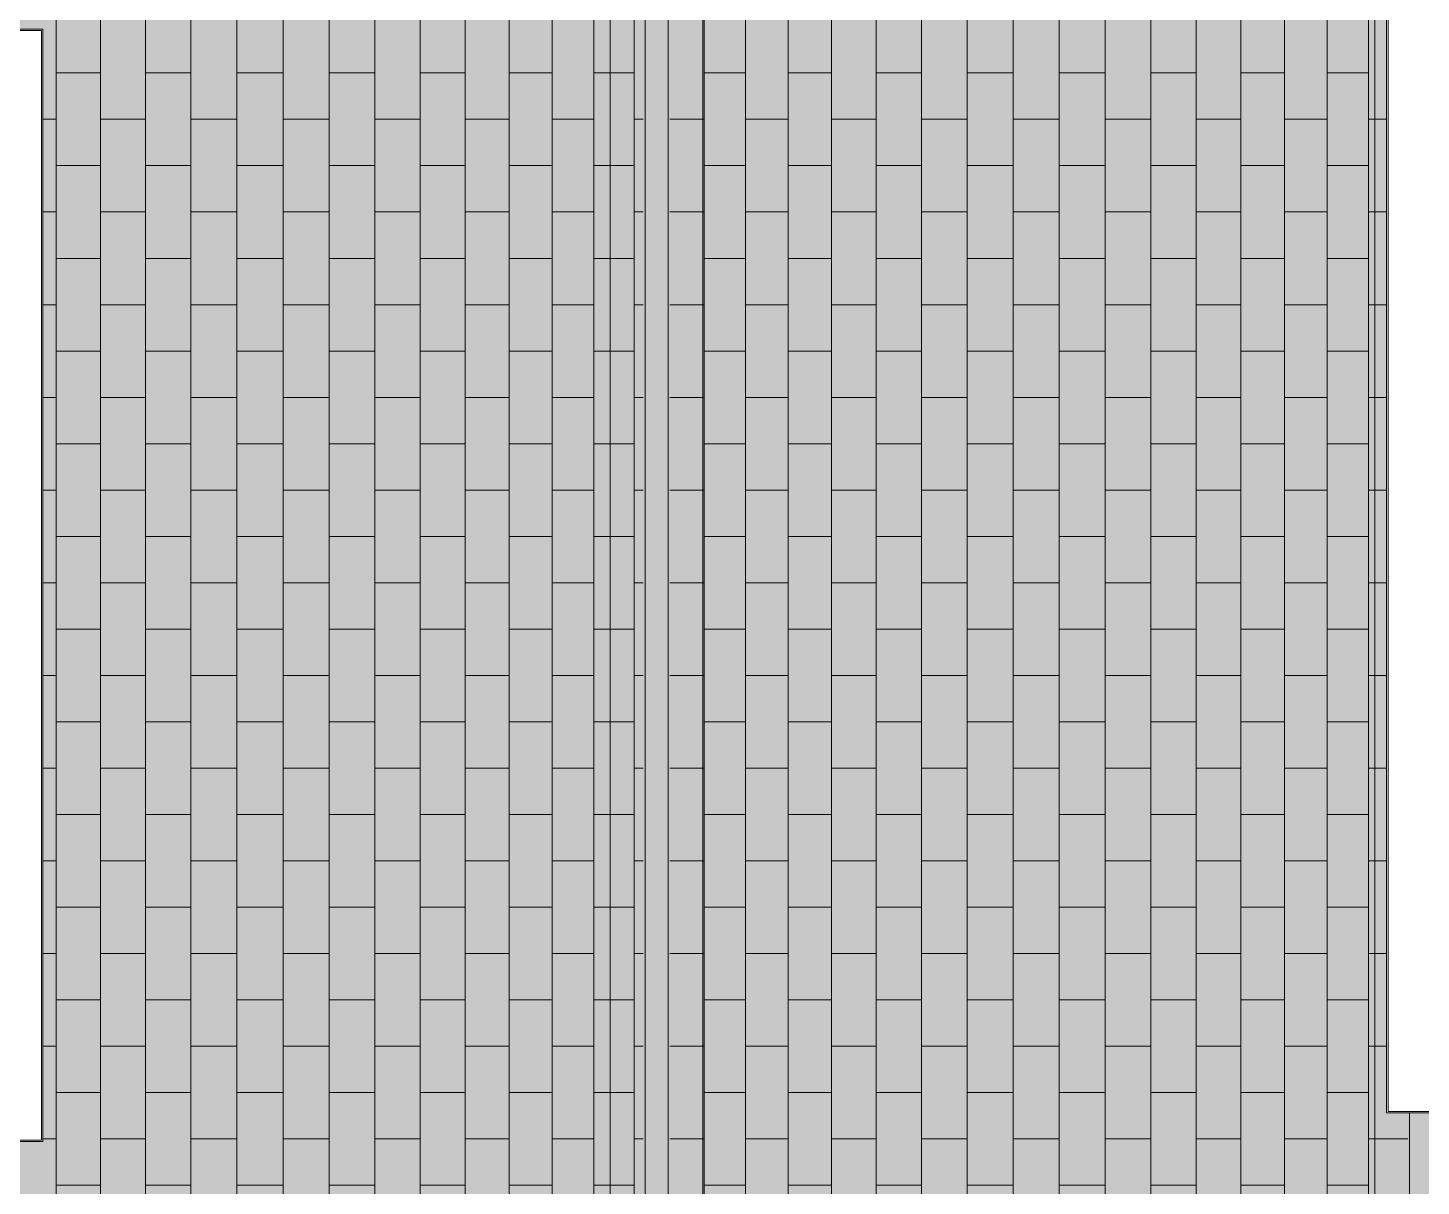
# Model space of a CAD drawing. Header units: inches. Extents: x -956 to 966, y -1111 to 895.
# Drawn here: x -534.1 to -413.8, y 673.5 to 773.5 of the extents above; entities that cross this region are included whole.
import ezdxf

# ---------------------------------------------------------------- set-up
doc = ezdxf.new("R2010")
doc.units = ezdxf.units.IN
doc.header["$MEASUREMENT"] = 0
for name, color, linetype, lineweight in [('A-CLNG', 13, 'Continuous', 13), ('A-CLNG-PATT', 13, 'Continuous', 13), ('E-LITE-EQPM', 33, 'Continuous', 9)]:
    doc.layers.add(name, color=color, linetype=linetype, lineweight=lineweight)

# ---------------------------------------------------------------- blocks, each defined once
blk = doc.blocks.new('FP_1_2-7TH FLOOR TELECOM OVERHEAD ROUTING PLAN')
at = {"layer": 'A-CLNG-PATT', "color": 50}
for p, q in [((-475.71, 789.34), (-475.71, 542.63)), ((-472.15, 789.34), (-472.15, 542.63)), ((-468.47, 789.34), (-468.47, 542.63)), ((-464.71, 789.34), (-464.71, 542.63)), ((-460.87, 789.34), (-460.87, 542.63)), ((-456.96, 789.34), (-456.96, 542.63)), ((-453.02, 789.34), (-453.02, 542.63)), ((-449.05, 789.34), (-449.05, 542.63)), ((-445.07, 789.34), (-445.07, 542.63)), ((-441.1, 789.34), (-441.1, 542.63)), ((-437.15, 789.34), (-437.15, 542.63)), ((-433.24, 789.34), (-433.24, 542.63)), ((-429.39, 789.34), (-429.39, 542.63)), ((-425.62, 789.34), (-425.62, 542.63)), ((-421.93, 789.34), (-421.93, 542.63)), ((-418.35, 789.34), (-418.35, 542.63)), ((-472.15, 769.61), (-475.71, 769.61)), ((-464.71, 769.61), (-468.47, 769.61)), ((-456.96, 769.61), (-460.87, 769.61)), ((-449.05, 769.61), (-453.02, 769.61)), ((-441.1, 769.61), (-445.07, 769.61)), ((-433.24, 769.61), (-437.15, 769.61)), ((-425.62, 769.61), (-429.39, 769.61)), ((-418.35, 769.61), (-421.93, 769.61)), ((-475.82, 765.61), (-478.67, 765.61)), ((-475.71, 765.61), (-475.82, 765.61)), ((-468.47, 765.61), (-472.15, 765.61)), ((-460.87, 765.61), (-464.71, 765.61)), ((-453.02, 765.61), (-456.96, 765.61)), ((-445.07, 765.61), (-449.05, 765.61)), ((-437.15, 765.61), (-441.1, 765.61)), ((-429.39, 765.61), (-433.24, 765.61)), ((-421.93, 765.61), (-425.62, 765.61)), ((-417.82, 765.61), (-418.35, 765.61)), ((-416.8, 765.61), (-417.82, 765.61)), ((-472.15, 761.61), (-475.71, 761.61)), ((-464.71, 761.61), (-468.47, 761.61)), ((-456.96, 761.61), (-460.87, 761.61)), ((-449.05, 761.61), (-453.02, 761.61)), ((-441.1, 761.61), (-445.07, 761.61)), ((-433.24, 761.61), (-437.15, 761.61)), ((-425.62, 761.61), (-429.39, 761.61)), ((-418.35, 761.61), (-421.93, 761.61)), ((-475.82, 757.61), (-478.67, 757.61)), ((-475.71, 757.61), (-475.82, 757.61)), ((-468.47, 757.61), (-472.15, 757.61)), ((-460.87, 757.61), (-464.71, 757.61)), ((-453.02, 757.61), (-456.96, 757.61)), ((-445.07, 757.61), (-449.05, 757.61)), ((-437.15, 757.61), (-441.1, 757.61)), ((-429.39, 757.61), (-433.24, 757.61)), ((-421.93, 757.61), (-425.62, 757.61)), ((-417.82, 757.61), (-418.35, 757.61)), ((-416.8, 757.61), (-417.82, 757.61)), ((-472.15, 753.61), (-475.71, 753.61)), ((-464.71, 753.61), (-468.47, 753.61)), ((-456.96, 753.61), (-460.87, 753.61)), ((-449.05, 753.61), (-453.02, 753.61)), ((-441.1, 753.61), (-445.07, 753.61)), ((-433.24, 753.61), (-437.15, 753.61)), ((-425.62, 753.61), (-429.39, 753.61)), ((-418.35, 753.61), (-421.93, 753.61)), ((-475.82, 749.61), (-478.67, 749.61)), ((-475.71, 749.61), (-475.82, 749.61)), ((-468.47, 749.61), (-472.15, 749.61)), ((-460.87, 749.61), (-464.71, 749.61)), ((-453.02, 749.61), (-456.96, 749.61)), ((-445.07, 749.61), (-449.05, 749.61)), ((-437.15, 749.61), (-441.1, 749.61)), ((-429.39, 749.61), (-433.24, 749.61)), ((-421.93, 749.61), (-425.62, 749.61)), ((-417.82, 749.61), (-418.35, 749.61)), ((-416.8, 749.61), (-417.82, 749.61)), ((-472.15, 745.61), (-475.71, 745.61)), ((-464.71, 745.61), (-468.47, 745.61)), ((-456.96, 745.61), (-460.87, 745.61)), ((-449.05, 745.61), (-453.02, 745.61)), ((-441.1, 745.61), (-445.07, 745.61)), ((-433.24, 745.61), (-437.15, 745.61)), ((-425.62, 745.61), (-429.39, 745.61)), ((-418.35, 745.61), (-421.93, 745.61)), ((-475.82, 741.61), (-478.67, 741.61)), ((-475.71, 741.61), (-475.82, 741.61)), ((-468.47, 741.61), (-472.15, 741.61)), ((-460.87, 741.61), (-464.71, 741.61)), ((-453.02, 741.61), (-456.96, 741.61)), ((-445.07, 741.61), (-449.05, 741.61)), ((-437.15, 741.61), (-441.1, 741.61)), ((-429.39, 741.61), (-433.24, 741.61)), ((-421.93, 741.61), (-425.62, 741.61)), ((-417.82, 741.61), (-418.35, 741.61)), ((-416.8, 741.61), (-417.82, 741.61)), ((-472.15, 737.61), (-475.71, 737.61)), ((-464.71, 737.61), (-468.47, 737.61)), ((-456.96, 737.61), (-460.87, 737.61)), ((-449.05, 737.61), (-453.02, 737.61)), ((-441.1, 737.61), (-445.07, 737.61)), ((-433.24, 737.61), (-437.15, 737.61)), ((-425.62, 737.61), (-429.39, 737.61)), ((-418.35, 737.61), (-421.93, 737.61)), ((-475.82, 733.61), (-478.67, 733.61)), ((-475.71, 733.61), (-475.82, 733.61)), ((-468.47, 733.61), (-472.15, 733.61)), ((-460.87, 733.61), (-464.71, 733.61)), ((-453.02, 733.61), (-456.96, 733.61)), ((-445.07, 733.61), (-449.05, 733.61)), ((-437.15, 733.61), (-441.1, 733.61)), ((-429.39, 733.61), (-433.24, 733.61)), ((-421.93, 733.61), (-425.62, 733.61)), ((-417.82, 733.61), (-418.35, 733.61)), ((-416.8, 733.61), (-417.82, 733.61)), ((-472.15, 729.61), (-475.71, 729.61)), ((-464.71, 729.61), (-468.47, 729.61)), ((-456.96, 729.61), (-460.87, 729.61)), ((-449.05, 729.61), (-453.02, 729.61)), ((-441.1, 729.61), (-445.07, 729.61)), ((-433.24, 729.61), (-437.15, 729.61)), ((-425.62, 729.61), (-429.39, 729.61)), ((-418.35, 729.61), (-421.93, 729.61)), ((-475.82, 725.61), (-478.67, 725.61)), ((-475.71, 725.61), (-475.82, 725.61)), ((-468.47, 725.61), (-472.15, 725.61)), ((-460.87, 725.61), (-464.71, 725.61)), ((-453.02, 725.61), (-456.96, 725.61)), ((-445.07, 725.61), (-449.05, 725.61)), ((-437.15, 725.61), (-441.1, 725.61)), ((-429.39, 725.61), (-433.24, 725.61)), ((-421.93, 725.61), (-425.62, 725.61)), ((-417.82, 725.61), (-418.35, 725.61)), ((-416.8, 725.61), (-417.82, 725.61)), ((-472.15, 721.61), (-475.71, 721.61)), ((-464.71, 721.61), (-468.47, 721.61)), ((-456.96, 721.61), (-460.87, 721.61)), ((-449.05, 721.61), (-453.02, 721.61)), ((-441.1, 721.61), (-445.07, 721.61)), ((-433.24, 721.61), (-437.15, 721.61)), ((-425.62, 721.61), (-429.39, 721.61)), ((-418.35, 721.61), (-421.93, 721.61)), ((-475.82, 717.61), (-478.67, 717.61)), ((-475.71, 717.61), (-475.82, 717.61)), ((-468.47, 717.61), (-472.15, 717.61)), ((-460.87, 717.61), (-464.71, 717.61)), ((-453.02, 717.61), (-456.96, 717.61)), ((-445.07, 717.61), (-449.05, 717.61)), ((-437.15, 717.61), (-441.1, 717.61)), ((-429.39, 717.61), (-433.24, 717.61)), ((-421.93, 717.61), (-425.62, 717.61)), ((-417.82, 717.61), (-418.35, 717.61)), ((-416.8, 717.61), (-417.82, 717.61)), ((-472.15, 713.61), (-475.71, 713.61)), ((-464.71, 713.61), (-468.47, 713.61)), ((-456.96, 713.61), (-460.87, 713.61)), ((-449.05, 713.61), (-453.02, 713.61)), ((-441.1, 713.61), (-445.07, 713.61)), ((-433.24, 713.61), (-437.15, 713.61)), ((-425.62, 713.61), (-429.39, 713.61)), ((-418.35, 713.61), (-421.93, 713.61)), ((-475.82, 709.61), (-478.67, 709.61)), ((-475.71, 709.61), (-475.82, 709.61)), ((-468.47, 709.61), (-472.15, 709.61)), ((-460.87, 709.61), (-464.71, 709.61)), ((-453.02, 709.61), (-456.96, 709.61)), ((-445.07, 709.61), (-449.05, 709.61)), ((-437.15, 709.61), (-441.1, 709.61)), ((-429.39, 709.61), (-433.24, 709.61)), ((-421.93, 709.61), (-425.62, 709.61)), ((-417.82, 709.61), (-418.35, 709.61)), ((-416.8, 709.61), (-417.82, 709.61)), ((-472.15, 705.61), (-475.71, 705.61)), ((-464.71, 705.61), (-468.47, 705.61)), ((-456.96, 705.61), (-460.87, 705.61)), ((-449.05, 705.61), (-453.02, 705.61)), ((-441.1, 705.61), (-445.07, 705.61)), ((-433.24, 705.61), (-437.15, 705.61)), ((-425.62, 705.61), (-429.39, 705.61)), ((-418.35, 705.61), (-421.93, 705.61)), ((-475.82, 701.61), (-478.67, 701.61)), ((-475.71, 701.61), (-475.82, 701.61)), ((-468.47, 701.61), (-472.15, 701.61)), ((-460.87, 701.61), (-464.71, 701.61)), ((-453.02, 701.61), (-456.96, 701.61)), ((-445.07, 701.61), (-449.05, 701.61)), ((-437.15, 701.61), (-441.1, 701.61)), ((-429.39, 701.61), (-433.24, 701.61)), ((-421.93, 701.61), (-425.62, 701.61)), ((-417.82, 701.61), (-418.35, 701.61)), ((-416.8, 701.61), (-417.82, 701.61)), ((-472.15, 697.61), (-475.71, 697.61)), ((-464.71, 697.61), (-468.47, 697.61)), ((-456.96, 697.61), (-460.87, 697.61)), ((-449.05, 697.61), (-453.02, 697.61)), ((-441.1, 697.61), (-445.07, 697.61)), ((-433.24, 697.61), (-437.15, 697.61)), ((-425.62, 697.61), (-429.39, 697.61)), ((-418.35, 697.61), (-421.93, 697.61)), ((-475.82, 693.61), (-478.67, 693.61)), ((-475.71, 693.61), (-475.82, 693.61)), ((-468.47, 693.61), (-472.15, 693.61)), ((-460.87, 693.61), (-464.71, 693.61)), ((-453.02, 693.61), (-456.96, 693.61)), ((-445.07, 693.61), (-449.05, 693.61)), ((-437.15, 693.61), (-441.1, 693.61)), ((-429.39, 693.61), (-433.24, 693.61)), ((-421.93, 693.61), (-425.62, 693.61)), ((-417.82, 693.61), (-418.35, 693.61)), ((-416.8, 693.61), (-417.82, 693.61)), ((-472.15, 689.61), (-475.71, 689.61)), ((-464.71, 689.61), (-468.47, 689.61)), ((-456.96, 689.61), (-460.87, 689.61)), ((-449.05, 689.61), (-453.02, 689.61)), ((-441.1, 689.61), (-445.07, 689.61)), ((-433.24, 689.61), (-437.15, 689.61)), ((-425.62, 689.61), (-429.39, 689.61)), ((-418.35, 689.61), (-421.93, 689.61)), ((-475.82, 685.61), (-478.67, 685.61)), ((-475.71, 685.61), (-475.82, 685.61)), ((-468.47, 685.61), (-472.15, 685.61)), ((-460.87, 685.61), (-464.71, 685.61)), ((-453.02, 685.61), (-456.96, 685.61)), ((-445.07, 685.61), (-449.05, 685.61)), ((-437.15, 685.61), (-441.1, 685.61)), ((-429.39, 685.61), (-433.24, 685.61)), ((-421.93, 685.61), (-425.62, 685.61)), ((-417.82, 685.61), (-418.35, 685.61)), ((-416.8, 685.61), (-417.82, 685.61)), ((-472.15, 681.61), (-475.71, 681.61)), ((-464.71, 681.61), (-468.47, 681.61)), ((-456.96, 681.61), (-460.87, 681.61)), ((-449.05, 681.61), (-453.02, 681.61)), ((-441.1, 681.61), (-445.07, 681.61)), ((-433.24, 681.61), (-437.15, 681.61)), ((-425.62, 681.61), (-429.39, 681.61)), ((-418.35, 681.61), (-421.93, 681.61)), ((-475.82, 677.61), (-478.67, 677.61)), ((-475.71, 677.61), (-475.82, 677.61)), ((-468.47, 677.61), (-472.15, 677.61)), ((-460.87, 677.61), (-464.71, 677.61)), ((-453.02, 677.61), (-456.96, 677.61)), ((-445.07, 677.61), (-449.05, 677.61)), ((-437.15, 677.61), (-441.1, 677.61)), ((-429.39, 677.61), (-433.24, 677.61)), ((-421.93, 677.61), (-425.62, 677.61)), ((-417.82, 677.61), (-418.35, 677.61)), ((-414.97, 677.61), (-417.82, 677.61)), ((-472.15, 673.61), (-475.71, 673.61)), ((-464.71, 673.61), (-468.47, 673.61)), ((-456.96, 673.61), (-460.87, 673.61)), ((-449.05, 673.61), (-453.02, 673.61)), ((-441.1, 673.61), (-445.07, 673.61)), ((-433.24, 673.61), (-437.15, 673.61)), ((-425.62, 673.61), (-429.39, 673.61)), ((-418.35, 673.61), (-421.93, 673.61))]:
    blk.add_line(p, q, dxfattribs=at)
blk = doc.blocks.new('FP_1_3-7TH FLOOR TELECOM OVERHEAD ROUTING PLAN')
at = {"layer": 'A-CLNG-PATT', "color": 50}
for p, q in [((-531.66, 789.34), (-531.66, 542.63)), ((-527.84, 789.34), (-527.84, 542.63)), ((-523.95, 789.34), (-523.95, 542.63)), ((-520.02, 789.34), (-520.02, 542.63)), ((-516.05, 789.34), (-516.05, 542.63)), ((-512.07, 789.34), (-512.07, 542.63)), ((-508.09, 789.34), (-508.09, 542.63)), ((-504.14, 789.34), (-504.14, 542.63)), ((-500.22, 789.34), (-500.22, 542.63)), ((-496.35, 789.34), (-496.35, 542.63)), ((-492.56, 789.34), (-492.56, 542.63)), ((-488.85, 789.34), (-488.85, 542.63)), ((-485.24, 789.34), (-485.24, 542.63)), ((-481.75, 789.34), (-481.75, 542.63)), ((-527.84, 769.61), (-531.66, 769.61)), ((-520.02, 769.61), (-523.95, 769.61)), ((-512.07, 769.61), (-516.05, 769.61)), ((-504.14, 769.61), (-508.09, 769.61)), ((-496.35, 769.61), (-500.22, 769.61)), ((-488.85, 769.61), (-492.56, 769.61)), ((-483.82, 769.61), (-485.24, 769.61)), ((-481.75, 769.61), (-483.82, 769.61)), ((-531.66, 765.61), (-532.8, 765.61)), ((-523.95, 765.61), (-527.84, 765.61)), ((-516.05, 765.61), (-520.02, 765.61)), ((-508.09, 765.61), (-512.07, 765.61)), ((-500.22, 765.61), (-504.14, 765.61)), ((-492.56, 765.61), (-496.35, 765.61)), ((-485.24, 765.61), (-488.85, 765.61)), ((-480.97, 765.61), (-481.75, 765.61)), ((-527.84, 761.61), (-531.66, 761.61)), ((-520.02, 761.61), (-523.95, 761.61)), ((-512.07, 761.61), (-516.05, 761.61)), ((-504.14, 761.61), (-508.09, 761.61)), ((-496.35, 761.61), (-500.22, 761.61)), ((-488.85, 761.61), (-492.56, 761.61)), ((-483.82, 761.61), (-485.24, 761.61)), ((-481.75, 761.61), (-483.82, 761.61)), ((-531.66, 757.61), (-532.8, 757.61)), ((-523.95, 757.61), (-527.84, 757.61)), ((-516.05, 757.61), (-520.02, 757.61)), ((-508.09, 757.61), (-512.07, 757.61)), ((-500.22, 757.61), (-504.14, 757.61)), ((-492.56, 757.61), (-496.35, 757.61)), ((-485.24, 757.61), (-488.85, 757.61)), ((-480.97, 757.61), (-481.75, 757.61)), ((-527.84, 753.61), (-531.66, 753.61)), ((-520.02, 753.61), (-523.95, 753.61)), ((-512.07, 753.61), (-516.05, 753.61)), ((-504.14, 753.61), (-508.09, 753.61)), ((-496.35, 753.61), (-500.22, 753.61)), ((-488.85, 753.61), (-492.56, 753.61)), ((-483.82, 753.61), (-485.24, 753.61)), ((-481.75, 753.61), (-483.82, 753.61)), ((-531.66, 749.61), (-532.8, 749.61)), ((-523.95, 749.61), (-527.84, 749.61)), ((-516.05, 749.61), (-520.02, 749.61)), ((-508.09, 749.61), (-512.07, 749.61)), ((-500.22, 749.61), (-504.14, 749.61)), ((-492.56, 749.61), (-496.35, 749.61)), ((-485.24, 749.61), (-488.85, 749.61)), ((-480.97, 749.61), (-481.75, 749.61)), ((-527.84, 745.61), (-531.66, 745.61)), ((-520.02, 745.61), (-523.95, 745.61)), ((-512.07, 745.61), (-516.05, 745.61)), ((-504.14, 745.61), (-508.09, 745.61)), ((-496.35, 745.61), (-500.22, 745.61)), ((-488.85, 745.61), (-492.56, 745.61)), ((-483.82, 745.61), (-485.24, 745.61)), ((-481.75, 745.61), (-483.82, 745.61)), ((-531.66, 741.61), (-532.8, 741.61)), ((-523.95, 741.61), (-527.84, 741.61)), ((-516.05, 741.61), (-520.02, 741.61)), ((-508.09, 741.61), (-512.07, 741.61)), ((-500.22, 741.61), (-504.14, 741.61)), ((-492.56, 741.61), (-496.35, 741.61)), ((-485.24, 741.61), (-488.85, 741.61)), ((-480.97, 741.61), (-481.75, 741.61)), ((-527.84, 737.61), (-531.66, 737.61)), ((-520.02, 737.61), (-523.95, 737.61)), ((-512.07, 737.61), (-516.05, 737.61)), ((-504.14, 737.61), (-508.09, 737.61)), ((-496.35, 737.61), (-500.22, 737.61)), ((-488.85, 737.61), (-492.56, 737.61)), ((-483.82, 737.61), (-485.24, 737.61)), ((-481.75, 737.61), (-483.82, 737.61)), ((-531.66, 733.61), (-532.8, 733.61)), ((-523.95, 733.61), (-527.84, 733.61)), ((-516.05, 733.61), (-520.02, 733.61)), ((-508.09, 733.61), (-512.07, 733.61)), ((-500.22, 733.61), (-504.14, 733.61)), ((-492.56, 733.61), (-496.35, 733.61)), ((-485.24, 733.61), (-488.85, 733.61)), ((-480.97, 733.61), (-481.75, 733.61)), ((-527.84, 729.61), (-531.66, 729.61)), ((-520.02, 729.61), (-523.95, 729.61)), ((-512.07, 729.61), (-516.05, 729.61)), ((-504.14, 729.61), (-508.09, 729.61)), ((-496.35, 729.61), (-500.22, 729.61)), ((-488.85, 729.61), (-492.56, 729.61)), ((-483.82, 729.61), (-485.24, 729.61)), ((-481.75, 729.61), (-483.82, 729.61)), ((-531.66, 725.61), (-532.8, 725.61)), ((-523.95, 725.61), (-527.84, 725.61)), ((-516.05, 725.61), (-520.02, 725.61)), ((-508.09, 725.61), (-512.07, 725.61)), ((-500.22, 725.61), (-504.14, 725.61)), ((-492.56, 725.61), (-496.35, 725.61)), ((-485.24, 725.61), (-488.85, 725.61)), ((-480.97, 725.61), (-481.75, 725.61)), ((-527.84, 721.61), (-531.66, 721.61)), ((-520.02, 721.61), (-523.95, 721.61)), ((-512.07, 721.61), (-516.05, 721.61)), ((-504.14, 721.61), (-508.09, 721.61)), ((-496.35, 721.61), (-500.22, 721.61)), ((-488.85, 721.61), (-492.56, 721.61)), ((-483.82, 721.61), (-485.24, 721.61)), ((-481.75, 721.61), (-483.82, 721.61)), ((-531.66, 717.61), (-532.8, 717.61)), ((-523.95, 717.61), (-527.84, 717.61)), ((-516.05, 717.61), (-520.02, 717.61)), ((-508.09, 717.61), (-512.07, 717.61)), ((-500.22, 717.61), (-504.14, 717.61)), ((-492.56, 717.61), (-496.35, 717.61)), ((-485.24, 717.61), (-488.85, 717.61)), ((-480.97, 717.61), (-481.75, 717.61)), ((-527.84, 713.61), (-531.66, 713.61)), ((-520.02, 713.61), (-523.95, 713.61)), ((-512.07, 713.61), (-516.05, 713.61)), ((-504.14, 713.61), (-508.09, 713.61)), ((-496.35, 713.61), (-500.22, 713.61)), ((-488.85, 713.61), (-492.56, 713.61)), ((-483.82, 713.61), (-485.24, 713.61)), ((-481.75, 713.61), (-483.82, 713.61)), ((-531.66, 709.61), (-532.8, 709.61)), ((-523.95, 709.61), (-527.84, 709.61)), ((-516.05, 709.61), (-520.02, 709.61)), ((-508.09, 709.61), (-512.07, 709.61)), ((-500.22, 709.61), (-504.14, 709.61)), ((-492.56, 709.61), (-496.35, 709.61)), ((-485.24, 709.61), (-488.85, 709.61)), ((-480.97, 709.61), (-481.75, 709.61)), ((-527.84, 705.61), (-531.66, 705.61)), ((-520.02, 705.61), (-523.95, 705.61)), ((-512.07, 705.61), (-516.05, 705.61)), ((-504.14, 705.61), (-508.09, 705.61)), ((-496.35, 705.61), (-500.22, 705.61)), ((-488.85, 705.61), (-492.56, 705.61)), ((-483.82, 705.61), (-485.24, 705.61)), ((-481.75, 705.61), (-483.82, 705.61)), ((-531.66, 701.61), (-532.8, 701.61)), ((-523.95, 701.61), (-527.84, 701.61)), ((-516.05, 701.61), (-520.02, 701.61)), ((-508.09, 701.61), (-512.07, 701.61)), ((-500.22, 701.61), (-504.14, 701.61)), ((-492.56, 701.61), (-496.35, 701.61)), ((-485.24, 701.61), (-488.85, 701.61)), ((-480.97, 701.61), (-481.75, 701.61)), ((-527.84, 697.61), (-531.66, 697.61)), ((-520.02, 697.61), (-523.95, 697.61)), ((-512.07, 697.61), (-516.05, 697.61)), ((-504.14, 697.61), (-508.09, 697.61)), ((-496.35, 697.61), (-500.22, 697.61)), ((-488.85, 697.61), (-492.56, 697.61)), ((-483.82, 697.61), (-485.24, 697.61)), ((-481.75, 697.61), (-483.82, 697.61)), ((-531.66, 693.61), (-532.8, 693.61)), ((-523.95, 693.61), (-527.84, 693.61)), ((-516.05, 693.61), (-520.02, 693.61)), ((-508.09, 693.61), (-512.07, 693.61)), ((-500.22, 693.61), (-504.14, 693.61)), ((-492.56, 693.61), (-496.35, 693.61)), ((-485.24, 693.61), (-488.85, 693.61)), ((-480.97, 693.61), (-481.75, 693.61)), ((-527.84, 689.61), (-531.66, 689.61)), ((-520.02, 689.61), (-523.95, 689.61)), ((-512.07, 689.61), (-516.05, 689.61)), ((-504.14, 689.61), (-508.09, 689.61)), ((-496.35, 689.61), (-500.22, 689.61)), ((-488.85, 689.61), (-492.56, 689.61)), ((-483.82, 689.61), (-485.24, 689.61)), ((-481.75, 689.61), (-483.82, 689.61)), ((-531.66, 685.61), (-532.8, 685.61)), ((-523.95, 685.61), (-527.84, 685.61)), ((-516.05, 685.61), (-520.02, 685.61)), ((-508.09, 685.61), (-512.07, 685.61)), ((-500.22, 685.61), (-504.14, 685.61)), ((-492.56, 685.61), (-496.35, 685.61)), ((-485.24, 685.61), (-488.85, 685.61)), ((-480.97, 685.61), (-481.75, 685.61)), ((-527.84, 681.61), (-531.66, 681.61)), ((-520.02, 681.61), (-523.95, 681.61)), ((-512.07, 681.61), (-516.05, 681.61)), ((-504.14, 681.61), (-508.09, 681.61)), ((-496.35, 681.61), (-500.22, 681.61)), ((-488.85, 681.61), (-492.56, 681.61)), ((-483.82, 681.61), (-485.24, 681.61)), ((-481.75, 681.61), (-483.82, 681.61)), ((-531.66, 677.61), (-532.8, 677.61)), ((-523.95, 677.61), (-527.84, 677.61)), ((-516.05, 677.61), (-520.02, 677.61)), ((-508.09, 677.61), (-512.07, 677.61)), ((-500.22, 677.61), (-504.14, 677.61)), ((-492.56, 677.61), (-496.35, 677.61)), ((-485.24, 677.61), (-488.85, 677.61)), ((-480.97, 677.61), (-481.75, 677.61)), ((-527.84, 673.61), (-531.66, 673.61)), ((-520.02, 673.61), (-523.95, 673.61)), ((-512.07, 673.61), (-516.05, 673.61)), ((-504.14, 673.61), (-508.09, 673.61)), ((-496.35, 673.61), (-500.22, 673.61)), ((-488.85, 673.61), (-492.56, 673.61)), ((-483.82, 673.61), (-485.24, 673.61)), ((-481.75, 673.61), (-483.82, 673.61))]:
    blk.add_line(p, q, dxfattribs=at)
blk = doc.blocks.new('7th Floor Vault - 7th Floor Vault-2429340-7TH FLOOR TELECOM OVERHEAD ROUTING PLAN')
at = {"layer": 'A-CLNG', "color": 10, "lineweight": 9}
for p, q in [((-483.82, 542.63), (-483.82, 789.34)), ((-483.82, 542.63), (-483.82, 789.34)), ((-480.82, 542.63), (-480.82, 789.34)), ((-478.82, 542.63), (-478.82, 789.34)), ((-475.82, 542.63), (-475.82, 789.34)), ((-475.82, 542.63), (-475.82, 789.34)), ((-417.82, 542.63), (-417.82, 789.34)), ((-417.82, 542.63), (-417.82, 789.34)), ((-414.82, 605.39), (-414.82, 679.86))]:
    blk.add_line(p, q, dxfattribs=at)
for name in ['FP_1_3-7TH FLOOR TELECOM OVERHEAD ROUTING PLAN', 'FP_1_2-7TH FLOOR TELECOM OVERHEAD ROUTING PLAN']:
    blk.add_blockref(name, (0, 0), dxfattribs=at)
blk = doc.blocks.new('Lighting - Pendant-Finelite-HP4-D - HP-4 D-8_-SO-3000K-120-FA-SC-3361575-7TH FLOOR TELECOM OVERHEAD ROUTING PLAN')
at = {"layer": 'E-LITE-EQPM', "color": 9}
for p, q in [((48, 2), (-48, 2)), ((-48, 2), (-48, -2)), ((47.875, 1.875), (-47.875, 1.875)), ((-47.875, 1.875), (-47.875, -1.875)), ((-47.875, 1.875), (47.875, 1.875)), ((-47.875, -1.875), (-47.875, 1.875)), ((47.875, -1.875), (47.875, 1.875)), ((47.875, 1.875), (47.875, -1.875)), ((48, -2), (48, 2)), ((-48, -2), (48, -2)), ((-47.875, -1.875), (47.875, -1.875)), ((47.875, -1.875), (-47.875, -1.875))]:
    blk.add_line(p, q, dxfattribs=at)

msp = doc.modelspace()

# ---------------------------------------------------------------- hatches: boundary and pattern name
at = {"layer": 'A-CLNG-PATT'}
h = msp.add_hatch(dxfattribs=at)
h.set_pattern_fill('FP1_12', color=253, style=0, pattern_type=2)
h.set_pattern_definition([(0, (0, 0), (30.72, 7.68), [1.267, -21.773, 1.267, -21.773, -122.88]), (0, (0, 0), (30.72, 7.68), [-46.08, 1.267, -44.813, 1.267, -21.773, -53.76]), (0, (0, 0), (30.72, 7.68), [-115.2, 1.267, -14.093, 1.267, -37.133]), (120, (11.52, 3.84), (-22.011075, 22.7643), [1.267, -21.773, 1.267, -21.773, -122.88]), (120, (11.52, 3.84), (-22.011075, 22.7643), [-46.08, 1.267, -44.813, 1.267, -21.773, -53.76]), (120, (11.52, 3.84), (-22.011075, 22.7643), [-115.2, 1.267, -14.093, 1.267, -37.133]), (240, (15.36, 19.2), (-8.708925, -30.4443), [1.267, -21.773, 1.267, -21.773, -122.88]), (240, (15.36, 19.2), (-8.708925, -30.4443), [-46.08, 1.267, -44.813, 1.267, -21.773, -53.76]), (240, (15.36, 19.2), (-8.708925, -30.4443), [-115.2, 1.267, -14.093, 1.267, -37.133])])
h.paths.add_polyline_path([(-294.34, -537.62), (-227.98, -537.62), (-227.98, -527.62), (-219.98, -527.62), (-219.98, -509.12), (-210.98, -509.12), (-210.98, -364.18), (-211.98, -364.18), (-211.98, -243.37), (-299.98, -243.37), (-299.98, -537.62)], flags=0)
h.paths.add_polyline_path([(-606.23, -537.62), (-602.07, -537.62), (-602.07, -532.87), (-606.23, -532.87), (-606.23, -535.37)], flags=0)
h.paths.add_polyline_path([(-561.64, -537.62), (-356.48, -537.62), (-356.48, -525.62), (-323.98, -525.62), (-323.98, -537.62), (-305.35, -537.62), (-305.35, -525.37), (-321.35, -525.37), (-321.35, -427.37), (-305.35, -427.37), (-305.35, -243.37), (-386.84, -243.37), (-386.84, -318.61), (-390.84, -318.61), (-390.84, -243.37), (-496.9, -243.37), (-496.9, -318.61), (-500.9, -318.61), (-500.9, -243.37), (-562.04, -243.37), (-562.04, -427.37), (-500.9, -427.37), (-500.9, -402.61), (-496.9, -402.61), (-496.9, -427.37), (-390.84, -427.37), (-390.84, -402.61), (-386.84, -402.61), (-386.84, -427.37), (-370.04, -427.37), (-370.04, -525.37), (-578.04, -525.37), (-578.04, -243.37), (-578.35, -243.37), (-578.35, -528.62), (-563.48, -528.62), (-563.48, -537.62)], flags=0)
h.paths.add_polyline_path([(-567.73, -537.62), (-567.73, -532.87), (-578.07, -532.87), (-578.07, -537.62), (-572.48, -537.62)], flags=0)
h.paths.add_polyline_path([(-352.23, -537.62), (-349.48, -537.62), (-349.48, -529.87), (-352.23, -529.87), (-352.23, -536.61)], flags=0)
h.paths.add_polyline_path([(-680.44, -535.37), (-610.48, -535.37), (-610.48, -528.62), (-583.23, -528.62), (-583.23, -526.62), (-662.91, -526.62), (-662.91, -498.61), (-665.8, -498.61), (-665.8, -402.61), (-661.8, -402.61), (-661.8, -428.62), (-583.23, -428.62), (-583.23, -422.62), (-598.91, -422.62), (-598.91, -386.62), (-662.91, -386.62), (-662.91, -318.61), (-665.8, -318.61), (-665.8, -243.37), (-666.35, -243.37), (-666.35, -246.62), (-730.35, -246.62), (-730.35, -243.37), (-762.35, -243.37), (-762.35, -246.62), (-771.86, -246.62), (-771.86, -288.62), (-694.91, -288.62), (-694.91, -386.62), (-790.91, -386.62), (-790.91, -288.62), (-775.86, -288.62), (-775.86, -246.62), (-842.35, -246.62), (-842.35, -243.37), (-853.35, -243.37), (-853.35, -535.37), (-710.14, -535.37)], flags=0)
h.paths.add_polyline_path([(-834.85, -526.62), (-850.85, -526.62), (-850.85, -428.62), (-706.85, -428.62), (-706.85, -526.62), (-828.94, -526.62)], flags=0)
h.paths.add_polyline_path([(-255.48, -481.68), (-256.53, -481.54), (-257.51, -481.14), (-258.35, -480.49), (-259, -479.65), (-259.4, -478.67), (-259.54, -477.62), (-259.4, -476.57), (-259, -475.59), (-258.35, -474.75), (-257.51, -474.1), (-256.53, -473.7), (-255.48, -473.56), (-254.43, -473.7), (-253.45, -474.1), (-252.6, -474.75), (-251.96, -475.59), (-251.55, -476.57), (-251.41, -477.62), (-251.55, -478.67), (-251.96, -479.65), (-252.6, -480.49), (-253.45, -481.14), (-254.43, -481.54)], flags=0)
h.paths.add_polyline_path([(-255.48, -421.68), (-256.53, -421.54), (-257.51, -421.14), (-258.35, -420.49), (-259, -419.65), (-259.4, -418.67), (-259.54, -417.62), (-259.4, -416.57), (-259, -415.59), (-258.35, -414.75), (-257.51, -414.1), (-256.53, -413.7), (-255.48, -413.56), (-254.43, -413.7), (-253.45, -414.1), (-252.6, -414.75), (-251.96, -415.59), (-251.55, -416.57), (-251.41, -417.62), (-251.55, -418.67), (-251.96, -419.65), (-252.6, -420.49), (-253.45, -421.14), (-254.43, -421.54)], flags=0)
h.paths.add_polyline_path([(-255.48, -361.68), (-256.53, -361.54), (-257.51, -361.14), (-258.35, -360.49), (-259, -359.65), (-259.4, -358.67), (-259.54, -357.62), (-259.4, -356.57), (-259, -355.59), (-258.35, -354.75), (-257.51, -354.1), (-256.53, -353.7), (-255.48, -353.56), (-254.43, -353.7), (-253.45, -354.1), (-252.6, -354.75), (-251.96, -355.59), (-251.55, -356.57), (-251.41, -357.62), (-251.55, -358.67), (-251.96, -359.65), (-252.6, -360.49), (-253.45, -361.14), (-254.43, -361.54)], flags=0)
h.paths.add_polyline_path([(-255.48, -301.68), (-256.53, -301.54), (-257.51, -301.14), (-258.35, -300.49), (-259, -299.65), (-259.4, -298.67), (-259.54, -297.62), (-259.4, -296.57), (-259, -295.59), (-258.35, -294.75), (-257.51, -294.1), (-256.53, -293.7), (-255.48, -293.56), (-254.43, -293.7), (-253.45, -294.1), (-252.6, -294.75), (-251.96, -295.59), (-251.55, -296.57), (-251.41, -297.62), (-251.55, -298.67), (-251.96, -299.65), (-252.6, -300.49), (-253.45, -301.14), (-254.43, -301.54)], flags=0)
h.paths.add_polyline_path([(-661.8, -288.62), (-598.91, -288.62), (-598.91, -252.62), (-583.23, -252.62), (-583.23, -243.37), (-661.8, -243.37), (-661.8, -282.19)], flags=0)
h.paths.add_polyline_path([(-258.35, -241.12), (-257.53, -241.12), (-258.35, -240.49), (-259, -239.65), (-259.4, -238.67), (-259.54, -237.62), (-259.4, -236.57), (-259, -235.59), (-258.35, -234.75), (-257.51, -234.1), (-256.53, -233.7), (-255.48, -233.56), (-254.43, -233.7), (-253.45, -234.1), (-252.6, -234.75), (-251.96, -235.59), (-251.55, -236.57), (-251.41, -237.62), (-251.55, -238.67), (-251.96, -239.65), (-252.6, -240.49), (-253.42, -241.12), (-211.98, -241.12), (-211.98, -209.62), (-299.98, -209.62), (-299.98, -241.12), (-259, -241.12)], flags=0)
h.paths.add_polyline_path([(-578.35, -241.12), (-578.04, -241.12), (-578.04, -231.37), (-562.04, -231.37), (-562.04, -241.12), (-500.9, -241.12), (-500.9, -222.61), (-496.9, -222.61), (-496.9, -241.12), (-390.84, -241.12), (-390.84, -222.61), (-386.84, -222.61), (-386.84, -241.12), (-305.35, -241.12), (-305.35, -209.62), (-363.1, -209.62), (-363.1, -212.62), (-337.6, -212.62), (-337.6, -238.12), (-363.1, -238.12), (-363.1, -213.62), (-559.1, -213.62), (-559.1, -209.62), (-578.35, -209.62), (-578.35, -235.91)], flags=0)
h.paths.add_polyline_path([(-621.04, -241.12), (-583.23, -241.12), (-583.23, -209.62), (-666.35, -209.62), (-666.35, -241.12), (-665.8, -241.12), (-665.8, -222.61), (-661.8, -222.61), (-661.8, -241.12), (-650.74, -241.12)], flags=0)
h.paths.add_polyline_path([(-842.35, -241.12), (-842.35, -209.62), (-853.35, -209.62), (-853.35, -241.12)], flags=0)
h.paths.add_polyline_path([(-762.35, -241.12), (-730.35, -241.12), (-730.35, -209.62), (-762.35, -209.62), (-762.35, -222.78)], flags=0)
h.paths.add_polyline_path([(-578.35, -207.37), (-559.1, -207.37), (-559.1, -197.62), (-578.35, -197.62), (-578.35, -202.98)], flags=0)
h.paths.add_polyline_path([(-363.1, -207.37), (-305.35, -207.37), (-305.35, -197.62), (-363.1, -197.62), (-363.1, -202.98)], flags=0)
h.paths.add_polyline_path([(-294.34, -207.37), (-211.98, -207.37), (-211.98, -186.24), (-210.98, -186.24), (-210.98, -48.37), (45.27, -48.37), (45.27, -53.62), (99.27, -53.62), (99.27, -48.37), (317.04, -48.37), (317.04, 11.88), (228.2, 11.88), (228.2, 5.39), (224.2, 5.39), (224.2, 11.88), (-11.8, 11.88), (-11.8, 5.39), (-15.8, 5.39), (-15.8, 11.88), (-363.1, 11.88), (-363.1, 37.38), (-340.48, 37.38), (-340.48, 40.38), (-412.8, 40.38), (-412.8, 8.88), (-336.96, 8.84), (-336.96, 6.63), (-412.8, 6.63), (-412.8, 5.39), (-416.8, 5.39), (-416.8, 6.63), (-532.8, 6.63), (-532.8, 5.39), (-536.8, 5.39), (-536.8, 6.63), (-652.8, 6.63), (-652.8, 5.39), (-656.8, 5.39), (-656.8, 6.63), (-772.86, 6.63), (-772.86, 5.39), (-776.86, 5.39), (-776.86, 6.63), (-853.35, 6.63), (-853.35, -192.24), (-838.91, -192.24), (-838.91, -190.24), (-318.91, -190.24), (-318.91, -192.24), (-299.98, -192.24), (-299.98, -207.37)], flags=0)
h.paths.add_polyline_path([(-583.23, -207.37), (-583.23, -197.62), (-666.35, -197.62), (-666.35, -207.37), (-591.34, -207.37)], flags=0)
h.paths.add_polyline_path([(-853.35, -207.37), (-842.35, -207.37), (-842.35, -197.62), (-853.35, -197.62), (-853.35, -202.98)], flags=0)
h.paths.add_polyline_path([(-739.84, -207.37), (-730.35, -207.37), (-730.35, -197.62), (-762.35, -197.62), (-762.35, -207.37)], flags=0)
h.paths.add_polyline_path([(-772.92, -162.61), (-776.8, -162.61), (-776.8, -66.61), (-772.8, -66.61), (-772.8, -162.61)], flags=0)
h.paths.add_polyline_path([(-532.92, -162.61), (-536.8, -162.61), (-536.8, -66.61), (-532.8, -66.61), (-532.8, -162.61)], flags=0)
h.paths.add_polyline_path([(-656.8, -162.61), (-656.8, -66.61), (-652.8, -66.61), (-652.8, -162.61), (-656.67, -162.61)], flags=0)
h.paths.add_polyline_path([(-416.8, -162.61), (-416.8, -66.61), (-412.8, -66.61), (-412.8, -162.61), (-416.67, -162.61)], flags=0)
h.paths.add_polyline_path([(-280.92, -162.61), (-284.8, -162.61), (-284.8, -66.61), (-280.8, -66.61), (-280.8, -162.61), (-280.92, -162.61)], flags=0)
h.paths.add_polyline_path([(-769.54, 8.88), (-656.8, 8.88), (-656.8, 40.38), (-772.86, 40.38), (-772.86, 8.88)], flags=0)
h.paths.add_polyline_path([(-621.04, 8.88), (-536.8, 8.88), (-536.8, 40.38), (-652.8, 40.38), (-652.8, 8.88), (-650.74, 8.88)], flags=0)
h.paths.add_polyline_path([(-776.86, 8.88), (-776.86, 40.38), (-853.35, 40.38), (-853.35, 8.88), (-799.24, 8.88)], flags=0)
h.paths.add_polyline_path([(-416.8, 8.88), (-416.8, 40.38), (-532.8, 40.38), (-532.8, 8.88), (-442.84, 8.88)], flags=0)
h.paths.add_polyline_path([(121.46, 14.13), (224.2, 14.13), (224.2, 35.13), (116.9, 35.13), (116.9, 14.13)], flags=0)
h.paths.add_polyline_path([(62.06, 14.13), (91.4, 14.13), (91.4, 35.13), (-11.8, 35.13), (-11.8, 14.13), (32.36, 14.13)], flags=0)
h.paths.add_polyline_path([(-95.08, 14.13), (-15.8, 14.13), (-15.8, 35.13), (-95.08, 35.13), (-95.08, 27.07), (-124.33, 27.07), (-124.33, 14.13), (-116.14, 14.13)], flags=0)
h.paths.add_polyline_path([(228.2, 14.13), (317.04, 14.13), (317.04, 35.13), (228.2, 35.13), (228.2, 34.65)], flags=0)
h.paths.add_polyline_path([(-335.1, 17.26), (-335.1, 41.51), (-335.6, 41.51), (-335.6, 17.26)], flags=0)
h.paths.add_polyline_path([(94.52, 34.26), (114.65, 34.26), (114.65, 35.13), (93.65, 35.13), (93.65, 34.26)], flags=0)
h.paths.add_polyline_path([(240.26, 37.38), (317.04, 37.38), (317.04, 58.26), (315.04, 58.26), (315.04, 261.88), (228.2, 261.88), (228.2, 173.39), (224.2, 173.39), (224.2, 261.88), (-11.8, 261.88), (-11.8, 173.39), (-15.8, 173.39), (-15.8, 261.88), (-95.08, 261.88), (-95.08, 225.07), (-94.33, 225.05), (-94.33, 126.07), (-95.08, 126.07), (-95.08, 37.38), (-15.8, 37.38), (-15.8, 101.39), (-11.8, 101.39), (-11.8, 37.38), (224.2, 37.38), (224.2, 101.39), (228.2, 101.39), (228.2, 37.38)], flags=0)
h.paths.add_polyline_path([(-412.8, 42.63), (-340.48, 42.63), (-340.48, 256.63), (-412.8, 256.63), (-412.8, 173.39), (-416.8, 173.39), (-416.8, 256.63), (-532.8, 256.63), (-532.8, 173.39), (-536.8, 173.39), (-536.8, 256.63), (-652.8, 256.63), (-652.8, 173.39), (-656.8, 173.39), (-656.8, 256.63), (-772.8, 256.63), (-772.8, 173.39), (-776.8, 173.39), (-776.8, 256.63), (-853.35, 256.63), (-853.35, 42.63), (-776.86, 42.63), (-776.86, 101.39), (-772.86, 101.39), (-772.86, 42.63), (-656.8, 42.63), (-656.8, 101.39), (-652.8, 101.39), (-652.8, 42.63), (-536.8, 42.63), (-536.8, 101.39), (-532.8, 101.39), (-532.8, 42.63), (-416.8, 42.63), (-416.8, 101.39), (-412.8, 101.39), (-412.8, 74.26)], flags=0)
h.paths.add_polyline_path([(108.08, 52.39), (104.2, 52.39), (104.2, 100.39), (108.2, 100.39), (108.2, 52.39)], flags=0)
h.paths.add_polyline_path([(106.61, 173.39), (104.2, 173.39), (104.2, 221.39), (108.2, 221.39), (108.2, 173.39), (108.08, 173.39)], flags=0)
h.paths.add_polyline_path([(-652.8, 258.88), (-536.8, 258.88), (-536.8, 269.39), (-532.8, 269.39), (-532.8, 258.88), (-416.8, 258.88), (-416.8, 269.39), (-412.8, 269.39), (-412.8, 258.88), (-340.48, 258.88), (-340.48, 261.88), (-363.1, 261.88), (-363.1, 287.38), (-340.48, 287.38), (-340.48, 290.38), (-853.35, 290.38), (-853.35, 258.88), (-776.8, 258.88), (-776.8, 269.39), (-772.8, 269.39), (-772.8, 258.88), (-656.8, 258.88), (-656.8, 269.39), (-652.8, 269.39), (-652.8, 269.26)], flags=0)
h.paths.add_polyline_path([(-27.04, 264.13), (-15.8, 264.13), (-15.8, 269.39), (-11.8, 269.39), (-11.8, 264.13), (93.04, 264.13), (93.04, 285.13), (-95.08, 285.13), (-95.08, 264.13), (-48.94, 264.13)], flags=0)
h.paths.add_polyline_path([(315.04, 264.13), (315.04, 285.13), (116.9, 285.13), (116.9, 264.13), (224.2, 264.13), (224.2, 269.39), (228.2, 269.39), (228.2, 264.13), (299.66, 264.13)], flags=0)
h.paths.add_polyline_path([(-55.95, 287.38), (315.04, 287.38), (315.04, 490.26), (317.04, 490.26), (317.04, 506.51), (-95.08, 506.51), (-95.08, 423.07), (-94.33, 423.05), (-94.33, 324.07), (-95.08, 324.07), (-95.08, 287.38), (-56.74, 287.38)], flags=0)
h.paths.add_polyline_path([(-383.44, 292.63), (-340.48, 292.63), (-340.49, 506.51), (-853.35, 506.51), (-853.35, 292.63), (-413.14, 292.63)], flags=0)
h.paths.add_polyline_path([(-772.92, 341.39), (-776.8, 341.39), (-776.8, 437.39), (-772.8, 437.39), (-772.8, 341.39), (-772.92, 341.39)], flags=0)
h.paths.add_polyline_path([(-656.8, 341.39), (-656.8, 437.39), (-652.8, 437.39), (-652.8, 341.39), (-656.67, 341.39)], flags=0)
h.paths.add_polyline_path([(-536.67, 341.39), (-536.8, 341.39), (-536.8, 437.39), (-532.8, 437.39), (-532.8, 341.39), (-532.92, 341.39)], flags=0)
h.paths.add_polyline_path([(-416.8, 341.39), (-416.8, 437.39), (-412.8, 437.39), (-412.8, 341.39), (-416.67, 341.39)], flags=0)
h.paths.add_polyline_path([(108.2, 343.86), (104.2, 343.86), (104.2, 439.86), (108.2, 439.86), (108.2, 343.98)], flags=0)
h.paths.add_polyline_path([(-11.92, 343.86), (-15.8, 343.86), (-15.8, 439.86), (-11.8, 439.86), (-11.8, 343.86), (-11.92, 343.86)], flags=0)
h.paths.add_polyline_path([(224.2, 343.86), (224.2, 439.86), (228.2, 439.86), (228.2, 343.86), (224.33, 343.86)], flags=0)
h.paths.add_polyline_path([(306.4, 508.76), (317.04, 508.76), (317.04, 537.38), (407.03, 537.38), (407.03, 540.38), (228.2, 540.38), (228.2, 511.86), (224.2, 511.86), (224.2, 540.38), (-11.8, 540.38), (-11.8, 511.86), (-15.8, 511.86), (-15.8, 540.38), (-412.8, 540.38), (-412.8, 509.39), (-416.8, 509.39), (-416.8, 540.38), (-532.8, 540.38), (-532.8, 509.39), (-536.8, 509.39), (-536.8, 540.38), (-652.8, 540.38), (-652.8, 509.39), (-656.8, 509.39), (-656.8, 540.38), (-772.86, 540.38), (-772.86, 509.39), (-776.86, 509.39), (-776.86, 540.38), (-853.35, 540.38), (-853.35, 508.76), (-340.48, 508.76), (-340.48, 511.88), (-363.1, 511.88), (-363.1, 537.38), (-129.71, 537.38), (-129.71, 536.38), (-124.33, 536.38), (-124.33, 522.07), (-95.08, 522.07), (-95.08, 508.76), (299.66, 508.76)], flags=0)
h.paths.add_polyline_path([(93.65, 511.88), (91.4, 511.88), (91.4, 537.38), (116.9, 537.38), (116.9, 511.88), (114.65, 511.88)], flags=0)
h.paths.add_polyline_path([(589.87, 537.38), (589.87, 540.38), (555.53, 540.38), (555.53, 537.38), (581.81, 537.38)], flags=0)
h.paths.add_polyline_path([(294.27, 542.63), (407.03, 542.63), (407.03, 567.38), (464.2, 567.38), (464.2, 607.86), (468.2, 607.86), (468.2, 567.38), (554.2, 567.38), (554.2, 607.86), (558.2, 607.86), (558.2, 559.86), (555.53, 559.86), (555.53, 542.63), (589.87, 542.63), (589.87, 797.38), (-167.83, 797.38), (-167.83, 645.01), (-334.83, 645.01), (-334.83, 797.38), (-851.35, 797.38), (-851.35, 795.38), (-853.35, 795.38), (-853.35, 542.63), (-776.86, 542.63), (-776.86, 605.39), (-772.86, 605.39), (-772.86, 542.63), (-656.8, 542.63), (-656.8, 605.39), (-652.8, 605.39), (-652.8, 542.63), (-536.8, 542.63), (-536.8, 605.39), (-532.8, 605.39), (-532.8, 542.63), (-416.8, 542.63), (-416.8, 605.39), (-412.8, 605.39), (-412.8, 542.63), (-15.8, 542.63), (-15.8, 607.86), (-11.8, 607.86), (-11.8, 542.63), (224.2, 542.63), (224.2, 607.86), (228.2, 607.86), (228.2, 542.63), (269.96, 542.63)], flags=0)
h.paths.add_polyline_path([(-251.8, 559.86), (-255.8, 559.86), (-255.8, 607.86), (-251.8, 607.86), (-251.8, 559.98)], flags=0)
h.paths.add_polyline_path([(-131.8, 559.86), (-135.8, 559.86), (-135.8, 607.86), (-131.8, 607.86), (-131.8, 559.98)], flags=0)
h.paths.add_polyline_path([(104.33, 559.86), (104.2, 559.86), (104.2, 607.86), (108.2, 607.86), (108.2, 559.86), (106.61, 559.86)], flags=0)
h.paths.add_polyline_path([(344.2, 559.86), (344.2, 607.86), (348.2, 607.86), (348.2, 559.86), (344.33, 559.86)], flags=0)
h.paths.add_polyline_path([(-776.8, 677.39), (-776.8, 773.39), (-772.8, 773.39), (-772.8, 677.39), (-776.67, 677.39)], flags=0)
h.paths.add_polyline_path([(-656.67, 677.39), (-656.8, 677.39), (-656.8, 773.39), (-652.8, 773.39), (-652.8, 677.39), (-652.92, 677.39)], flags=0)
h.paths.add_polyline_path([(-536.67, 677.39), (-536.8, 677.39), (-536.8, 773.39), (-532.8, 773.39), (-532.8, 677.39), (-532.92, 677.39)], flags=0)
h.paths.add_polyline_path([(-416.67, 679.86), (-416.8, 679.86), (-416.8, 775.86), (-412.8, 775.86), (-412.8, 679.86), (-413.14, 679.86)], flags=0)
h.paths.add_polyline_path([(-135.67, 679.86), (-135.8, 679.86), (-135.8, 775.86), (-131.8, 775.86), (-131.8, 679.86), (-131.92, 679.86)], flags=0)
h.paths.add_polyline_path([(-11.92, 679.86), (-15.8, 679.86), (-15.8, 775.86), (-11.8, 775.86), (-11.8, 679.86)], flags=0)
h.paths.add_polyline_path([(106.61, 679.86), (104.2, 679.86), (104.2, 775.86), (108.2, 775.86), (108.2, 679.86), (108.08, 679.86)], flags=0)
h.paths.add_polyline_path([(228.08, 679.86), (224.2, 679.86), (224.2, 775.86), (228.2, 775.86), (228.2, 679.86), (228.08, 679.86)], flags=0)
h.paths.add_polyline_path([(348.08, 679.86), (344.2, 679.86), (344.2, 775.86), (348.2, 775.86), (348.2, 679.86), (348.08, 679.86)], flags=0)
h.paths.add_polyline_path([(464.2, 679.86), (464.2, 775.86), (468.2, 775.86), (468.2, 679.86), (464.33, 679.86)], flags=0)
h.paths.add_polyline_path([(-848.93, 741.36), (-848.94, 741.36), (-848.93, 789.36), (-848.49, 789.36), (-848.5, 741.36), (-848.89, 741.36)], flags=0)

# ---------------------------------------------------------------- block references
at = {"layer": 'A-CLNG', "color": 10, "lineweight": 9}
msp.add_blockref('7th Floor Vault - 7th Floor Vault-2429340-7TH FLOOR TELECOM OVERHEAD ROUTING PLAN', (0, 0), dxfattribs=at)
at = {"layer": 'E-LITE-EQPM', "color": 9, "extrusion": (0, 0, -1), "rotation": 269.9999999999999}
for p in [(414.8, 727.86), (534.8, 725.39)]:
    msp.add_blockref('Lighting - Pendant-Finelite-HP4-D - HP-4 D-8_-SO-3000K-120-FA-SC-3361575-7TH FLOOR TELECOM OVERHEAD ROUTING PLAN', p, dxfattribs=at)

doc.saveas('drawing.dxf')
